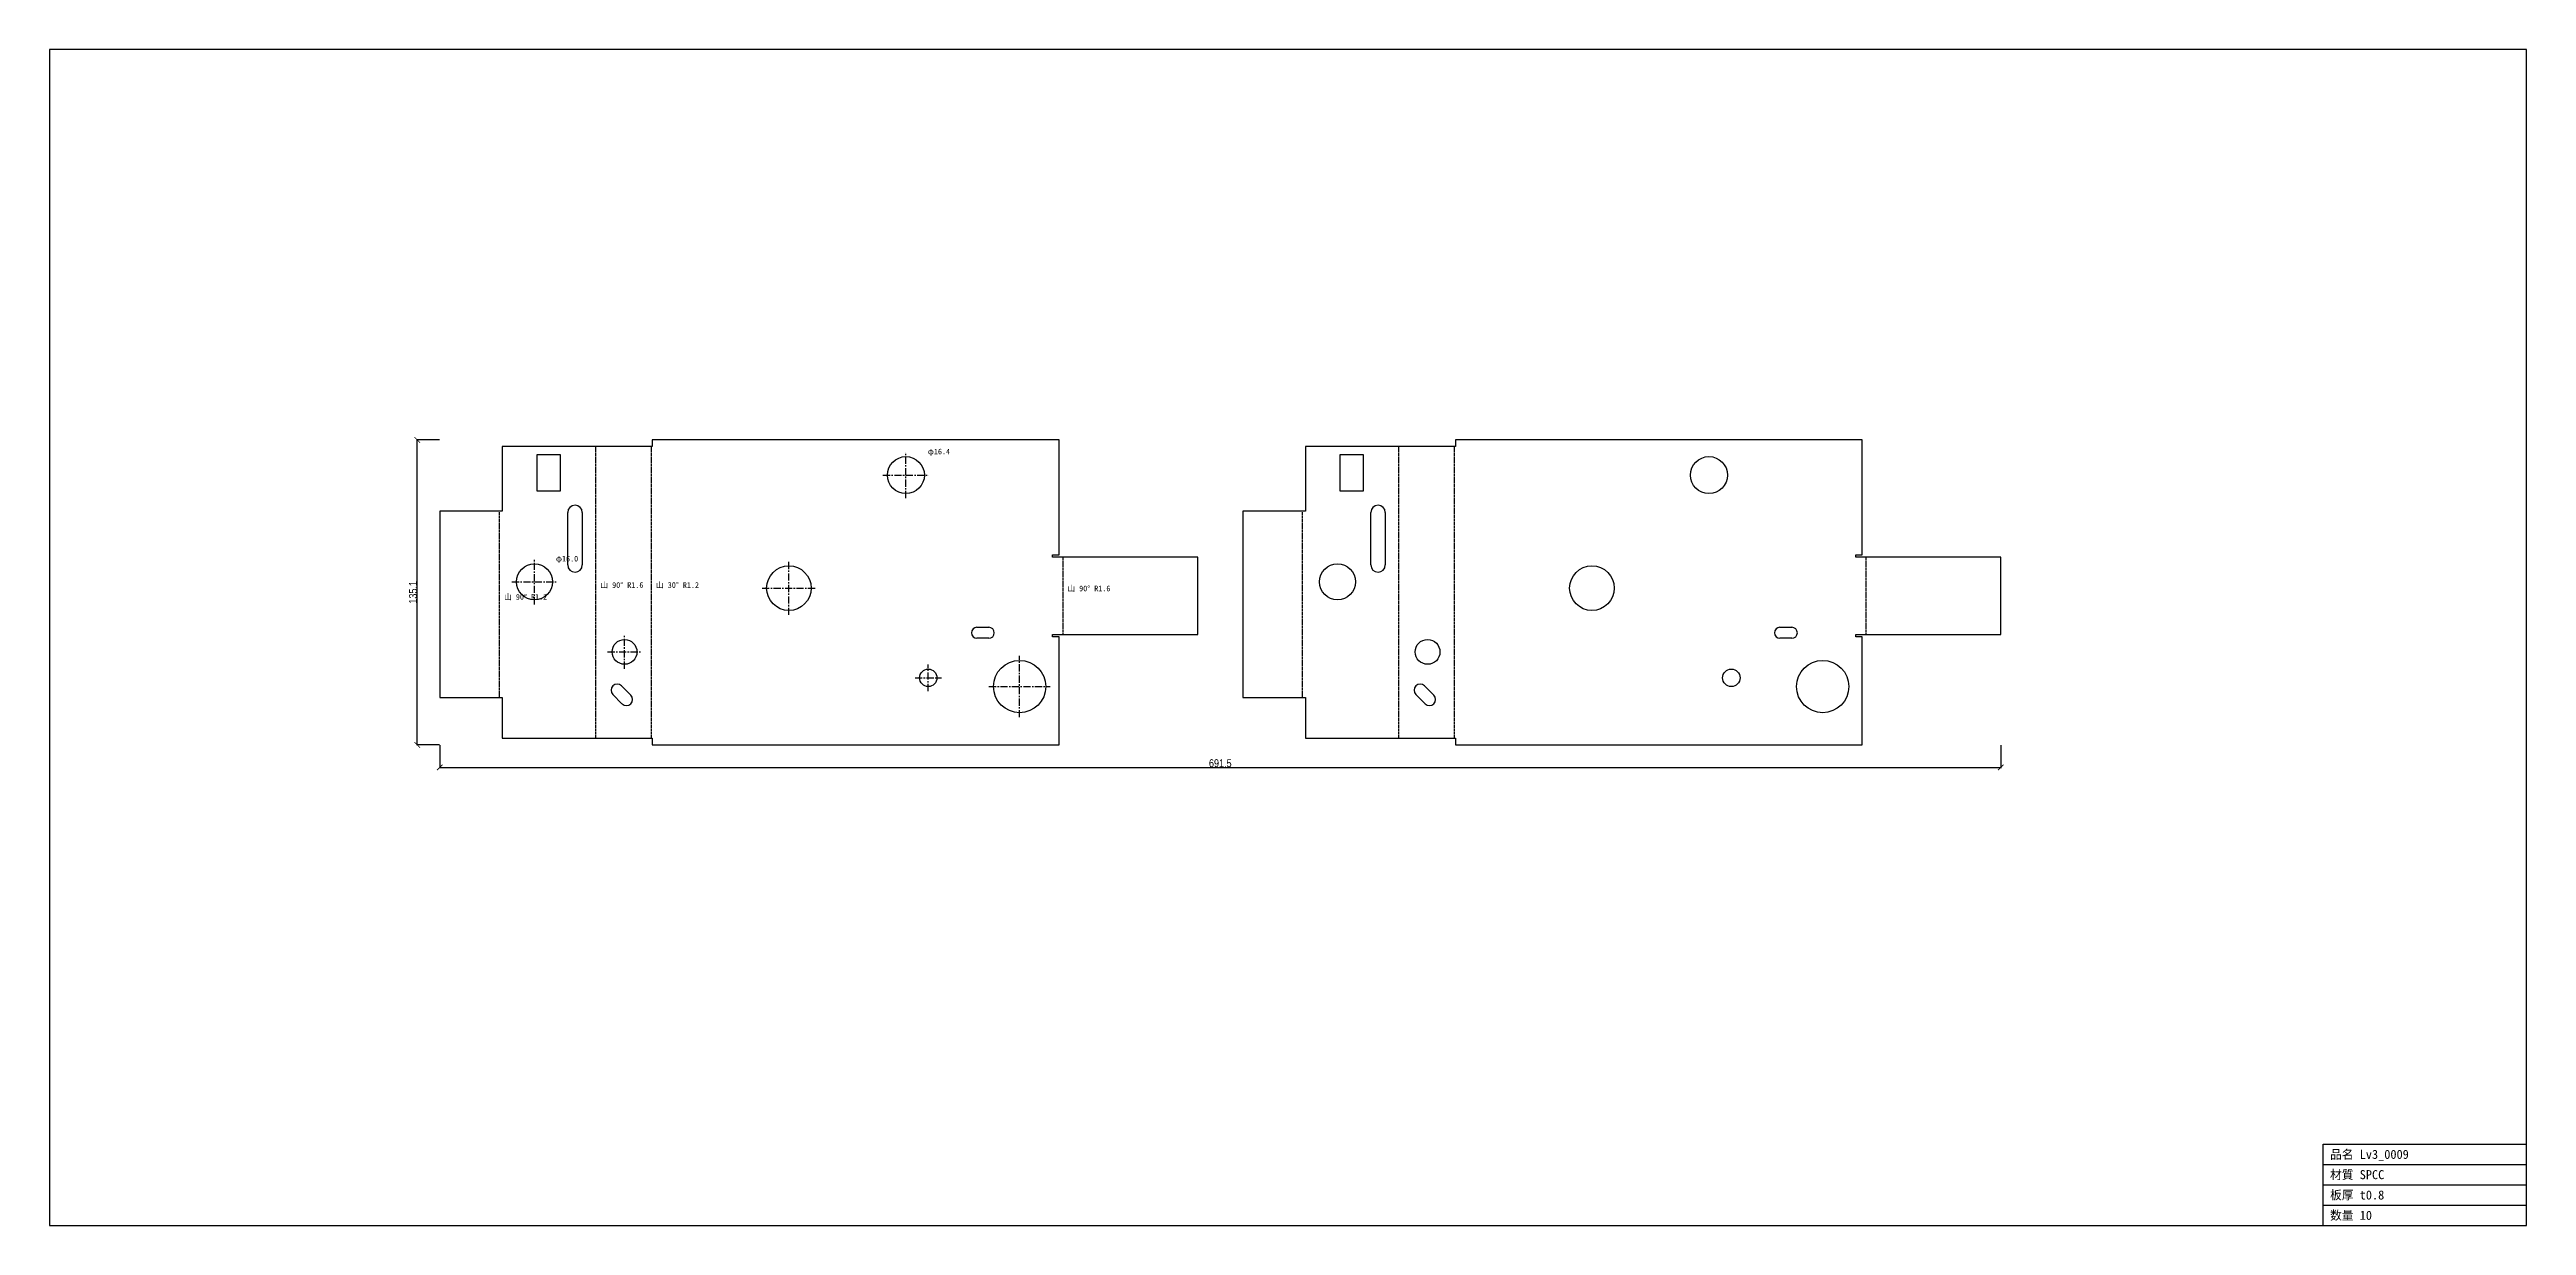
# Model space of a CAD drawing. Header units: millimetres. Extents: x -267 to 830, y -213 to 308.
import ezdxf

# ---------------------------------------------------------------- set-up
doc = ezdxf.new("R2010")
doc.units = ezdxf.units.MM
doc.linetypes.add('CENTER', pattern=[5.08, 3.175, -0.635, 0.635, -0.635])
doc.linetypes.add('DASHED', pattern=[1.524, 1.27, -0.254])
for name, color, linetype in [('BEND', 7, 'Continuous'), ('CENTER', 7, 'Continuous'), ('CUT', 7, 'Continuous'), ('DIM', 7, 'Continuous'), ('FRAME', 7, 'Continuous'), ('TEXT', 7, 'Continuous')]:
    doc.layers.add(name, color=color, linetype=linetype)
doc.styles.add('OpenSansCondensed-Light', font='OpenSansCondensed-Light.ttf')
doc.dimstyles.new('EZDXF', dxfattribs={"dimtxt": 0.25, "dimasz": 0.175, "dimexe": 0.375, "dimexo": 0.125, "dimgap": 0.1, "dimtad": 1, "dimlfac": 100, "dimzin": 12, "dimdsep": 46, "dimtxsty": 'OpenSansCondensed-Light', "dimblk": 'ARCHTICK', "dimcen": 2.5, "dimazin": 3, "dimtfac": 0.5, "dimtmove": 2, "dimatfit": 3})

# ---------------------------------------------------------------- blocks, each defined once
blk = doc.blocks.new('_ARCHTICK')
at = {"color": 0, "linetype": 'BYBLOCK', "const_width": 0.15}
blk.add_lwpolyline([(-0.5, -0.5), (0.5, 0.5)], dxfattribs=at)

msp = doc.modelspace()

# ---------------------------------------------------------------- linework, layer by layer
at = {"layer": 'BEND', "color": 1, "linetype": 'DASHED'}
for p, q in [((-25.06, 3), (-25.06, 132.11)), ((-0.42, 3), (-0.42, 132.11)), ((330.7, 3), (330.7, 132.11)), ((355.34, 3), (355.34, 132.11)), ((-67.7, 21), (-67.7, 103.58)), ((288.05, 21), (288.05, 103.58)), ((181.82, 83.16), (181.82, 48.92)), ((537.58, 83.16), (537.58, 48.92))]:
    msp.add_line(p, q, dxfattribs=at)
at = {"layer": 'CENTER', "color": 1, "linetype": 'CENTER'}
for p, q in [((112.35, 109.28), (112.35, 129.68)), ((102.15, 119.48), (122.55, 119.48)), ((-52.2, 62.22), (-52.2, 82.22)), ((60.51, 57.52), (60.51, 81.29)), ((-62.2, 72.22), (-42.2, 72.22)), ((48.63, 69.41), (72.4, 69.41)), ((-12.31, 33.68), (-12.31, 48.68)), ((-19.81, 41.18), (-4.81, 41.18)), ((122.25, 23.84), (122.25, 35.54)), ((162.73, 12.24), (162.73, 39.38)), ((116.4, 29.69), (128.1, 29.69)), ((149.16, 25.81), (176.3, 25.81))]:
    msp.add_line(p, q, dxfattribs=at)
at = {"layer": 'CUT'}
for p, q in [((0, 132.11), (-66.45, 132.11)), ((-66.45, 132.11), (-66.45, 103.58)), ((180.25, 135.11), (0, 135.11)), ((0, 135.11), (0, 132.11)), ((180.25, 84.16), (180.25, 135.11)), ((355.76, 132.11), (289.31, 132.11)), ((289.31, 132.11), (289.31, 103.58)), ((536, 135.11), (355.76, 135.11)), ((355.76, 135.11), (355.76, 132.11)), ((536, 84.16), (536, 135.11)), ((-50.98, 112.3), (-50.98, 128.54)), ((-50.98, 128.54), (-40.79, 128.54)), ((-40.79, 128.54), (-40.79, 112.3)), ((304.78, 112.3), (304.78, 128.54)), ((304.78, 128.54), (314.97, 128.54)), ((314.97, 128.54), (314.97, 112.3)), ((-40.79, 112.3), (-50.98, 112.3)), ((314.97, 112.3), (304.78, 112.3)), ((-66.45, 103.58), (-94.14, 103.58)), ((-94.14, 103.58), (-94.14, 21)), ((-37.46, 79.68), (-37.46, 102.93)), ((-31.03, 102.93), (-31.03, 79.68)), ((289.31, 103.58), (261.62, 103.58)), ((261.62, 103.58), (261.62, 21)), ((318.3, 79.68), (318.3, 102.93)), ((324.73, 102.93), (324.73, 79.68)), ((177.35, 83.16), (177.35, 84.16)), ((177.35, 84.16), (180.25, 84.16)), ((241.62, 83.16), (177.35, 83.16)), ((241.62, 48.92), (241.62, 83.16)), ((533.1, 83.16), (533.1, 84.16)), ((533.1, 84.16), (536, 84.16)), ((597.37, 83.16), (533.1, 83.16)), ((597.37, 48.92), (597.37, 83.16)), ((143.81, 52.06), (149.06, 52.06)), ((149.06, 47.19), (143.81, 47.19)), ((177.35, 47.92), (177.35, 48.92)), ((177.35, 48.92), (241.62, 48.92)), ((180.25, 47.92), (177.35, 47.92)), ((180.25, 0), (180.25, 47.92)), ((499.57, 52.06), (504.82, 52.06)), ((504.82, 47.19), (499.57, 47.19)), ((533.1, 47.92), (533.1, 48.92)), ((533.1, 48.92), (597.37, 48.92)), ((536, 47.92), (533.1, 47.92)), ((536, 0), (536, 47.92)), ((-13.43, 18.19), (-17.49, 22.26)), ((-13.61, 26.14), (-9.54, 22.07)), ((342.33, 18.19), (338.26, 22.26)), ((342.15, 26.14), (346.21, 22.07)), ((-94.14, 21), (-66.45, 21)), ((-66.45, 21), (-66.45, 3)), ((261.62, 21), (289.31, 21)), ((289.31, 21), (289.31, 3)), ((-66.45, 3), (0, 3)), ((0, 3), (0, 0)), ((0, 0), (180.25, 0)), ((289.31, 3), (355.76, 3)), ((355.76, 3), (355.76, 0)), ((355.76, 0), (536, 0))]:
    msp.add_line(p, q, dxfattribs=at)
for centre, radius in [((112.35, 119.48), 8.2), ((468.1, 119.48), 8.2), ((-52.2, 72.22), 8), ((60.51, 69.41), 9.88), ((303.55, 72.22), 8), ((416.27, 69.41), 9.88), ((-12.31, 41.18), 5.5), ((343.44, 41.18), 5.5), ((122.25, 29.69), 3.85), ((162.73, 25.81), 11.57), ((478.01, 29.69), 3.85), ((518.49, 25.81), 11.57)]:
    msp.add_circle(centre, radius, dxfattribs=at)
for centre, radius, start, end in [((-34.24, 102.93), 3.21, 0, 180), ((321.51, 102.93), 3.21, 0, 180), ((-34.24, 79.68), 3.21, 180, 0), ((321.51, 79.68), 3.21, 180, 0), ((143.81, 49.63), 2.44, 90, -90), ((149.06, 49.63), 2.44, -90, 90), ((499.57, 49.63), 2.44, 90, -90), ((504.82, 49.63), 2.44, -90, 90), ((-15.55, 24.2), 2.74, 45, -135), ((-11.48, 20.13), 2.74, -135, 45), ((340.21, 24.2), 2.74, 45, -135), ((344.27, 20.13), 2.74, -135, 45)]:
    msp.add_arc(centre, radius, start, end, dxfattribs=at)
at = {"layer": 'FRAME'}
for p, q in [((830.25, 307.99), (-267.02, 307.99)), ((-267.02, 307.99), (-267.02, -212.88)), ((830.25, -212.88), (830.25, 307.99)), ((740.25, -212.88), (740.25, -176.88)), ((740.25, -176.88), (830.25, -176.88)), ((740.25, -185.88), (830.25, -185.88)), ((740.25, -194.88), (830.25, -194.88)), ((740.25, -203.88), (830.25, -203.88)), ((-267.02, -212.88), (830.25, -212.88))]:
    msp.add_line(p, q, dxfattribs=at)

# ---------------------------------------------------------------- texts
at = {"layer": 'TEXT'}
for s, height, p in [('φ16.4', 2.5, (122.05, 128.68)), ('φ16.0', 2.5, (-42.7, 81.22)), ('山 90° R1.2', 2.5, (-65.7, 64.29)), ('山 90° R1.6', 2.5, (-23.06, 69.55)), ('山 30° R1.2', 2.5, (1.58, 69.55)), ('山 90° R1.6', 2.5, (183.82, 68.04)), ('品名 Lv3_0009', 4, (743.25, -183.38)), ('材質 SPCC', 4, (743.25, -192.38)), ('板厚 t0.8', 4, (743.25, -201.38)), ('数量 10', 4, (743.25, -210.38))]:
    msp.add_text(s, height=height, dxfattribs=at).set_placement(p)

# ---------------------------------------------------------------- dimensions: what is measured, and where the dimension line sits
at = {"layer": 'DIM'}
msp.add_linear_dim(base=(-104.14, 0), p1=(-94.14, 0), p2=(-94.14, 135.11), angle=90, dimstyle='EZDXF', override={"dimtxt": 3.5, "dimasz": 2.5, "dimdec": 1, "dimlfac": 1}, dxfattribs=at).render()
msp.add_linear_dim(base=(-94.14, -10), p1=(-94.14, 0), p2=(597.37, 0), dimstyle='EZDXF', override={"dimtxt": 3.5, "dimasz": 2.5, "dimdec": 1, "dimlfac": 1}, dxfattribs=at).render()

doc.saveas('drawing.dxf')
